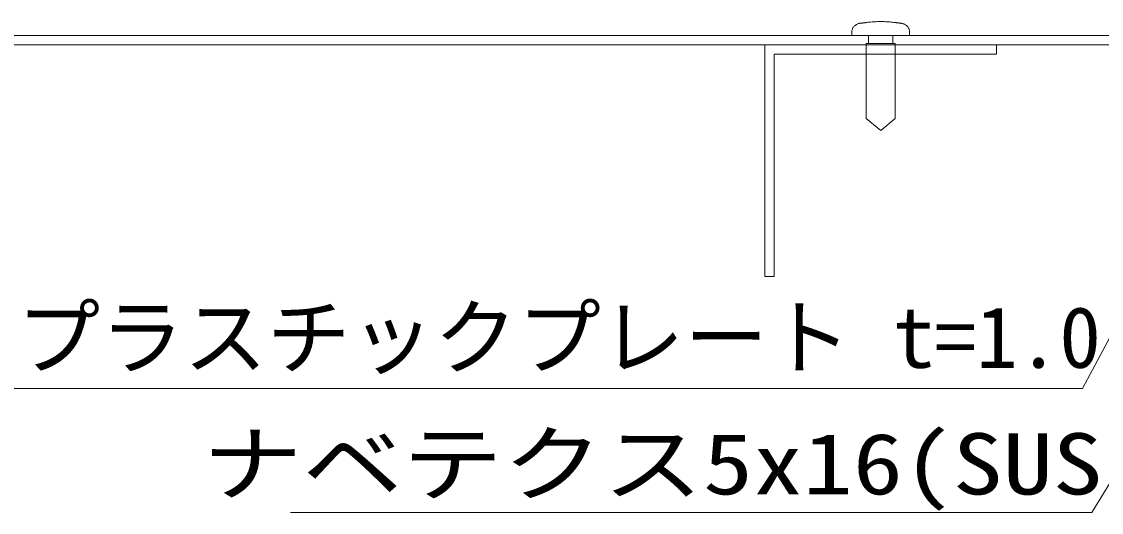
# Model space of a CAD drawing. Units: millimetres, scale not verified. Extents: x -12715 to 12220, y -3398 to 4210.
# Drawn here: x -3417.6 to -3231.2, y 2545.6 to 2630.3 of the extents above; entities that cross this region are included whole.
import ezdxf
from ezdxf.enums import TextEntityAlignment as Align

# ---------------------------------------------------------------- set-up
doc = ezdxf.new("R2010")
doc.units = ezdxf.units.MM
doc.header["$LTSCALE"] = 5.7
for name, color, linetype, lineweight in [('0-1_デッキ', 7, 'Continuous', 9), ('0-2_文字', 4, 'Continuous', 9), ('0-5_根太', 4, 'Continuous', 9), ('0-6_ビス', 2, 'Continuous', 9)]:
    doc.layers.add(name, color=color, linetype=linetype, lineweight=lineweight)
doc.styles.add('ＭＳ ゴシック', font='')
doc.styles.get('ＭＳ ゴシック').set_extended_font_data('MS Gothic')

# ---------------------------------------------------------------- blocks, each defined once
blk = doc.blocks.new('グループ-278-1')
at = {"layer": '0-5_根太'}
for p, q in [((-148038.6, -11683.7), (-137614.2, -11683.7)), ((-148038.6, -11747.7), (-137614.2, -11747.7))]:
    blk.add_line(p, q, dxfattribs=at)
blk = doc.blocks.new('グループ-188-1')
at = {"layer": '0-6_ビス'}
for p, q in [((-84.8, 237.4), (-84.8, 181.4)), ((84.8, 181.4), (84.8, 237.4))]:
    blk.add_line(p, q, dxfattribs=at)
for points in [[(-200, 237.4), (-200, 238.3), (-200, 239.3), (-200, 240.3), (-200, 241.2), (-200, 242.2), (-200, 243.1), (-200, 244.1), (-200, 245.1), (-200, 246), (-200, 247), (-200, 248), (-200, 248.9), (-200, 249.9), (-200, 250.9), (-200, 251.8), (-200, 252.8), (-200, 253.7), (-200, 254.7), (-200, 255.7), (-200, 256.6), (-200, 257.6), (-199.9, 260.8), (-199.6, 264.9), (-199, 269.1), (-198.1, 273.2), (-196.9, 277.4), (-195.5, 281.5), (-193.7, 285.6), (-191.6, 289.5), (-189.2, 293.4), (-186.6, 297.1), (-183.7, 300.5), (-180.5, 303.8), (-177.2, 306.9), (-173.6, 309.6), (-169.9, 312.1), (-166.1, 314.3), (-162.1, 316.3), (-158.1, 317.9)], [(-158.1, 317.9), (-154.1, 319.2), (-150.1, 320.3), (-146.1, 321), (-143.1, 321.5), (-141, 321.7), (-138.9, 322), (-136.9, 322.3), (-134.8, 322.5), (-132.7, 322.8), (-130.6, 323), (-128.6, 323.3), (-126.5, 323.6), (-124.4, 323.8), (-122.3, 324.1), (-120.2, 324.4), (-118.2, 324.6), (-116.1, 324.9), (-114, 325.2), (-111.9, 325.4), (-109.9, 325.7), (-107.8, 326), (-105.7, 326.2), (-103.6, 326.5), (-101.6, 326.8), (-97.6, 327.3), (-88.2, 328.4), (-78.8, 329.4), (-69.4, 330.3), (-60, 331.1), (-50.6, 331.7), (-41.2, 332.3), (-31.8, 332.7), (-22.4, 333), (-12.9, 333.3), (-3.5, 333.4), (5.9, 333.3), (15.3, 333.2), (24.7, 333), (34.1, 332.6)], [(34.1, 332.6), (43.5, 332.2), (52.9, 331.6), (62.4, 330.9), (71.8, 330.1), (81.2, 329.2), (90.6, 328.1), (100, 327), (102.1, 326.7), (104.2, 326.4), (106.2, 326.2), (108.3, 325.9), (110.4, 325.6), (112.5, 325.4), (114.5, 325.1), (116.6, 324.8), (118.7, 324.6), (120.8, 324.3), (122.8, 324), (124.9, 323.8), (127, 323.5), (129.1, 323.2), (131.1, 323), (133.2, 322.7), (135.3, 322.4), (137.4, 322.2), (139.5, 321.9), (141.5, 321.7), (143.6, 321.4), (147.1, 320.9), (151.1, 320), (155.1, 318.9), (159.1, 317.5), (163.1, 315.8), (167, 313.8), (170.8, 311.5), (174.5, 309), (178, 306.1), (181.3, 303), (184.4, 299.7)], [(184.4, 299.7), (187.3, 296.2), (189.8, 292.4), (192.1, 288.6), (194.2, 284.6), (195.9, 280.5), (197.3, 276.3), (198.4, 272.2), (199.2, 268), (199.7, 263.9), (200, 259.8), (200, 257.4), (200, 256.4), (200, 255.4), (200, 254.5), (200, 253.5), (200, 252.5), (200, 251.6), (200, 250.6), (200, 249.6), (200, 248.7), (200, 247.7), (200, 246.8), (200, 245.8), (200, 244.8), (200, 243.9), (200, 242.9), (200, 241.9), (200, 241), (200, 240), (200, 239.1), (200, 238.1), (195.3, 237.4), (176.5, 237.4), (157.6, 237.4), (138.8, 237.4), (120, 237.4), (101.2, 237.4), (82.4, 237.4), (63.5, 237.4)], [(63.5, 237.4), (44.7, 237.4), (25.9, 237.4), (7.1, 237.4), (-11.8, 237.4), (-30.6, 237.4), (-49.4, 237.4), (-68.2, 237.4), (-87.1, 237.4), (-105.9, 237.4), (-124.7, 237.4), (-143.5, 237.4), (-162.4, 237.4), (-181.2, 237.4), (-200, 237.4), (-200, 237.4)]]:
    blk.add_lwpolyline(points, dxfattribs=at)
blk.add_lwpolyline([(-100, 181.4), (-100, -336.4), (0, -418.6), (100, -336.4), (100, 181.4)], close=True, dxfattribs=at)
blk = doc.blocks.new('ナベテクス4x16')
at = {"layer": '0-6_ビス'}
blk.add_blockref('グループ-188-1', (0, 0), dxfattribs=at)

msp = doc.modelspace()

# ---------------------------------------------------------------- linework, layer by layer
at = {"layer": '0-1_デッキ', "color": 2}
msp.add_lwpolyline([(-3287.67, 2624.706), (-3249.27, 2624.706), (-3249.27, 2626.306), (-3289.27, 2626.306), (-3289.27, 2586.306), (-3287.67, 2586.306)], close=True, dxfattribs=at)
at = {"layer": '0-2_文字'}
for p, q in [((-3234.437, 2566.971), (-3203.285, 2625.306)), ((-3232.835, 2545.592), (-3192.668, 2611.192)), ((-3234.437, 2566.971), (-3421.062, 2566.971)), ((-3232.835, 2545.592), (-3371.127, 2545.592))]:
    msp.add_line(p, q, dxfattribs=at)

# ---------------------------------------------------------------- block references
at = {"layer": '0-5_根太', "xscale": 0.025, "yscale": 0.025}
msp.add_blockref('グループ-278-1', (267.586, 2920), dxfattribs=at)
at = {"layer": '0-6_ビス', "xscale": 0.025, "yscale": 0.025}
msp.add_blockref('ナベテクス4x16', (-3269.27, 2621.972), dxfattribs=at)

# ---------------------------------------------------------------- texts
at = {"layer": '0-2_文字', "style": 'ＭＳ ゴシック'}
msp.add_text('プラスチックプレート t=1.0', height=10.56, dxfattribs=at).set_placement((-3418.393, 2567.377), align=Align.BOTTOM_LEFT)
at = {"layer": '0-2_文字', "style": 'ＭＳ ゴシック', "width": 1.2}
msp.add_text('ナベテクス5x16(SUS)', height=10.56, dxfattribs=at).set_placement((-3386.349, 2545.529), align=Align.BOTTOM_LEFT)

doc.saveas('drawing.dxf')
